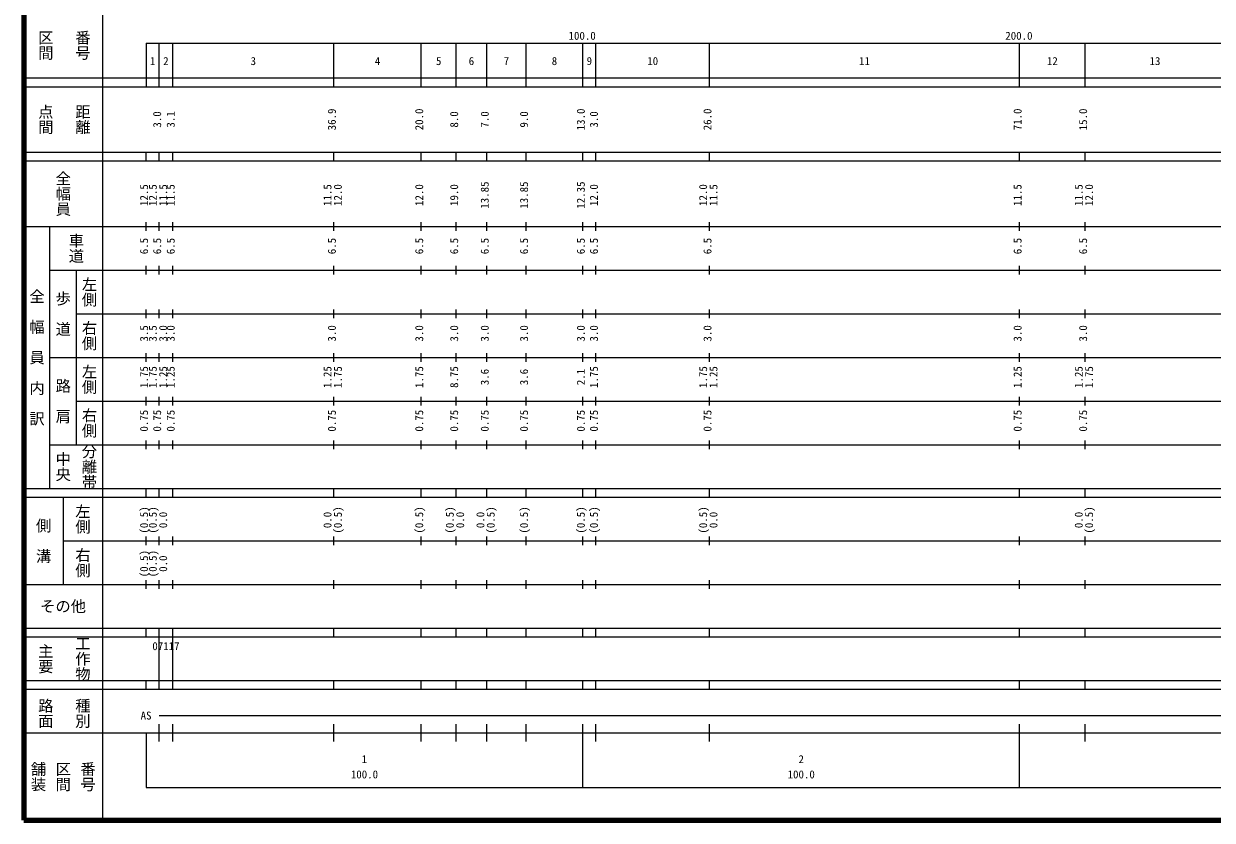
# Model space of a CAD drawing. Units: millimetres on the paper, enlarged 1000 times. Extents: x 40000 to 680000, y 20000 to 380000.
# Drawn here: x 40000 to 312106, y 20000 to 202409 of the extents above; entities that cross this region are included whole.
import ezdxf
from ezdxf.enums import TextEntityAlignment as Align

# ---------------------------------------------------------------- set-up
doc = ezdxf.new("R2010")
doc.units = ezdxf.units.MM
doc.header["$LTSCALE"] = 1000
doc.layers.add('M-TTL', color=2, linetype='Continuous', lineweight=140)
doc.layers.add('M-TTL-BAND', color=7, linetype='Continuous', lineweight=25)
doc.styles.add('@ＭＳ ゴシック', font='')
doc.styles.add('ＭＳ ゴシック', font='')
doc.styles.get('@ＭＳ ゴシック').set_extended_font_data('@MS Gothic')
doc.styles.get('ＭＳ ゴシック').set_extended_font_data('MS Gothic')

msp = doc.modelspace()

# ---------------------------------------------------------------- linework, layer by layer
at = {"layer": 'M-TTL'}
for p, q in [((40000, 380000), (40000, 20000)), ((40000, 20000), (680000, 20000))]:
    msp.add_line(p, q, dxfattribs=at)
at = {"layer": 'M-TTL-BAND'}
for p, q in [((58000, 370000), (58000, 20000)), ((68000, 198000), (579000, 198000)), ((68000, 198000), (68000, 188000)), ((71000, 188000), (71000, 198000)), ((74100, 188000), (74100, 198000)), ((111000, 188000), (111000, 198000)), ((131000, 188000), (131000, 198000)), ((139000, 188000), (139000, 198000)), ((146000, 188000), (146000, 198000)), ((155000, 188000), (155000, 198000)), ((168000, 188000), (168000, 198000)), ((171000, 188000), (171000, 198000)), ((197000, 188000), (197000, 198000)), ((268000, 188000), (268000, 198000)), ((283000, 188000), (283000, 198000)), ((40000, 190000), (579000, 190000)), ((40000, 188000), (579000, 188000)), ((40000, 173000), (579000, 173000)), ((68000, 171000), (68000, 173000)), ((71000, 171000), (71000, 173000)), ((74100, 171000), (74100, 173000)), ((111000, 171000), (111000, 173000)), ((131000, 171000), (131000, 173000)), ((139000, 171000), (139000, 173000)), ((146000, 171000), (146000, 173000)), ((155000, 171000), (155000, 173000)), ((168000, 171000), (168000, 173000)), ((171000, 171000), (171000, 173000)), ((197000, 171000), (197000, 173000)), ((268000, 171000), (268000, 173000)), ((283000, 171000), (283000, 173000)), ((40000, 171000), (579000, 171000)), ((40000, 156000), (579000, 156000)), ((46000, 96000), (46000, 156000)), ((68000, 155000), (68000, 157000)), ((71000, 155000), (71000, 157000)), ((74100, 155000), (74100, 157000)), ((111000, 155000), (111000, 157000)), ((131000, 155000), (131000, 157000)), ((139000, 155000), (139000, 157000)), ((146000, 155000), (146000, 157000)), ((155000, 155000), (155000, 157000)), ((168000, 155000), (168000, 157000)), ((171000, 155000), (171000, 157000)), ((197000, 155000), (197000, 157000)), ((268000, 155000), (268000, 157000)), ((283000, 155000), (283000, 157000)), ((68000, 145000), (68000, 147000)), ((71000, 145000), (71000, 147000)), ((74100, 145000), (74100, 147000)), ((111000, 145000), (111000, 147000)), ((131000, 145000), (131000, 147000)), ((139000, 145000), (139000, 147000)), ((146000, 145000), (146000, 147000)), ((155000, 145000), (155000, 147000)), ((168000, 145000), (168000, 147000)), ((171000, 145000), (171000, 147000)), ((197000, 145000), (197000, 147000)), ((268000, 145000), (268000, 147000)), ((283000, 145000), (283000, 147000)), ((46000, 146000), (579000, 146000)), ((52000, 146000), (52000, 106000)), ((68000, 135000), (68000, 137000)), ((71000, 135000), (71000, 137000)), ((74100, 135000), (74100, 137000)), ((111000, 135000), (111000, 137000)), ((131000, 135000), (131000, 137000)), ((139000, 135000), (139000, 137000)), ((146000, 135000), (146000, 137000)), ((155000, 135000), (155000, 137000)), ((168000, 135000), (168000, 137000)), ((171000, 135000), (171000, 137000)), ((197000, 135000), (197000, 137000)), ((268000, 135000), (268000, 137000)), ((283000, 135000), (283000, 137000)), ((52000, 136000), (579000, 136000)), ((46000, 126000), (579000, 126000)), ((68000, 125000), (68000, 127000)), ((71000, 125000), (71000, 127000)), ((74100, 125000), (74100, 127000)), ((111000, 125000), (111000, 127000)), ((131000, 125000), (131000, 127000)), ((139000, 125000), (139000, 127000)), ((146000, 125000), (146000, 127000)), ((155000, 125000), (155000, 127000)), ((168000, 125000), (168000, 127000)), ((171000, 125000), (171000, 127000)), ((197000, 125000), (197000, 127000)), ((268000, 125000), (268000, 127000)), ((283000, 125000), (283000, 127000)), ((52000, 116000), (579000, 116000)), ((68000, 115000), (68000, 117000)), ((71000, 115000), (71000, 117000)), ((74100, 115000), (74100, 117000)), ((111000, 115000), (111000, 117000)), ((131000, 115000), (131000, 117000)), ((139000, 115000), (139000, 117000)), ((146000, 115000), (146000, 117000)), ((155000, 115000), (155000, 117000)), ((168000, 115000), (168000, 117000)), ((171000, 115000), (171000, 117000)), ((197000, 115000), (197000, 117000)), ((268000, 115000), (268000, 117000)), ((283000, 115000), (283000, 117000)), ((68000, 105000), (68000, 107000)), ((71000, 105000), (71000, 107000)), ((74100, 105000), (74100, 107000)), ((111000, 105000), (111000, 107000)), ((131000, 105000), (131000, 107000)), ((139000, 105000), (139000, 107000)), ((146000, 105000), (146000, 107000)), ((155000, 105000), (155000, 107000)), ((168000, 105000), (168000, 107000)), ((171000, 105000), (171000, 107000)), ((197000, 105000), (197000, 107000)), ((268000, 105000), (268000, 107000)), ((283000, 105000), (283000, 107000)), ((46000, 106000), (579000, 106000)), ((40000, 96000), (579000, 96000)), ((68000, 94000), (68000, 96000)), ((71000, 94000), (71000, 96000)), ((74100, 94000), (74100, 96000)), ((111000, 94000), (111000, 96000)), ((131000, 94000), (131000, 96000)), ((139000, 94000), (139000, 96000)), ((146000, 94000), (146000, 96000)), ((155000, 94000), (155000, 96000)), ((168000, 94000), (168000, 96000)), ((171000, 94000), (171000, 96000)), ((197000, 94000), (197000, 96000)), ((268000, 94000), (268000, 96000)), ((283000, 94000), (283000, 96000)), ((40000, 94000), (579000, 94000)), ((49000, 94000), (49000, 74000)), ((68000, 83000), (68000, 85000)), ((71000, 83000), (71000, 85000)), ((74100, 83000), (74100, 85000)), ((111000, 83000), (111000, 85000)), ((131000, 83000), (131000, 85000)), ((139000, 83000), (139000, 85000)), ((146000, 83000), (146000, 85000)), ((155000, 83000), (155000, 85000)), ((168000, 83000), (168000, 85000)), ((171000, 83000), (171000, 85000)), ((197000, 83000), (197000, 85000)), ((268000, 83000), (268000, 85000)), ((283000, 83000), (283000, 85000)), ((49000, 84000), (579000, 84000)), ((40000, 74000), (579000, 74000)), ((68000, 73000), (68000, 75000)), ((71000, 73000), (71000, 75000)), ((74100, 73000), (74100, 75000)), ((111000, 73000), (111000, 75000)), ((131000, 73000), (131000, 75000)), ((139000, 73000), (139000, 75000)), ((146000, 73000), (146000, 75000)), ((155000, 73000), (155000, 75000)), ((168000, 73000), (168000, 75000)), ((171000, 73000), (171000, 75000)), ((197000, 73000), (197000, 75000)), ((268000, 73000), (268000, 75000)), ((283000, 73000), (283000, 75000)), ((40000, 64000), (579000, 64000)), ((68000, 62000), (68000, 64000)), ((71000, 62000), (71000, 64000)), ((74100, 62000), (74100, 64000)), ((111000, 62000), (111000, 64000)), ((131000, 62000), (131000, 64000)), ((139000, 62000), (139000, 64000)), ((146000, 62000), (146000, 64000)), ((155000, 62000), (155000, 64000)), ((168000, 62000), (168000, 64000)), ((171000, 62000), (171000, 64000)), ((197000, 62000), (197000, 64000)), ((268000, 62000), (268000, 64000)), ((283000, 62000), (283000, 64000)), ((40000, 62000), (579000, 62000)), ((71000, 52000), (71000, 62000)), ((74100, 52000), (74100, 62000)), ((40000, 52000), (579000, 52000)), ((68000, 50000), (68000, 52000)), ((71000, 50000), (71000, 52000)), ((74100, 50000), (74100, 52000)), ((111000, 50000), (111000, 52000)), ((131000, 50000), (131000, 52000)), ((139000, 50000), (139000, 52000)), ((146000, 50000), (146000, 52000)), ((155000, 50000), (155000, 52000)), ((168000, 50000), (168000, 52000)), ((171000, 50000), (171000, 52000)), ((197000, 50000), (197000, 52000)), ((268000, 50000), (268000, 52000)), ((283000, 50000), (283000, 52000)), ((40000, 50000), (579000, 50000)), ((71000, 44000), (564000, 44000)), ((71000, 38000), (71000, 42000)), ((74100, 38000), (74100, 42000)), ((111000, 38000), (111000, 42000)), ((131000, 38000), (131000, 42000)), ((139000, 38000), (139000, 42000)), ((146000, 38000), (146000, 42000)), ((155000, 38000), (155000, 42000)), ((168000, 27500), (168000, 42000)), ((171000, 38000), (171000, 42000)), ((197000, 38000), (197000, 42000)), ((268000, 27500), (268000, 42000)), ((283000, 38000), (283000, 42000)), ((40000, 40000), (579000, 40000)), ((68000, 40000), (68000, 27500)), ((68000, 27500), (579000, 27500))]:
    msp.add_line(p, q, dxfattribs=at)

# ---------------------------------------------------------------- texts
at = {"layer": 'M-TTL-BAND', "style": '@ＭＳ ゴシック'}
for s, p in [('区間', (45000, 197500)), ('番号', (53500, 197500)), ('点間', (45000, 180500)), ('距離', (53500, 180500)), ('全幅員', (49000, 163500)), ('車道', (52000, 151000)), ('左側', (55000, 141000)), ('全\u3000幅\u3000員\u3000内\u3000訳', (43000, 126000)), ('歩\u3000道', (49000, 136000)), ('右側', (55000, 131000)), ('左側', (55000, 121000)), ('路\u3000肩', (49000, 116000)), ('右側', (55000, 111000)), ('中央', (49000, 101000)), ('分離帯', (55000, 101000)), ('左側', (53500, 89000)), ('側\u3000溝', (44500, 84000)), ('右側', (53500, 79000)), ('主要', (45000, 57000)), ('工作物', (53500, 57000)), ('路面', (45000, 44500)), ('種別', (53500, 44500)), ('舗装', (43333, 30000)), ('区間', (49000, 30000)), ('番号', (54667, 30000))]:
    msp.add_text(s, height=2566, rotation=270, dxfattribs=at).set_placement(p, align=Align.MIDDLE_CENTER)
at = {"layer": 'M-TTL-BAND', "style": 'ＭＳ ゴシック'}
for s, p in [('100.0', (167844, 198195)), ('200.0', (267844, 198195)), ('1', (69500, 192405)), ('2', (72550, 192405)), ('3', (92550, 192405)), ('4', (121000, 192405)), ('5', (135000, 192405)), ('6', (142500, 192405)), ('7', (150500, 192405)), ('8', (161500, 192405)), ('9', (169500, 192405)), ('10', (184000, 192405)), ('11', (232500, 192405)), ('12', (275500, 192405)), ('13', (299000, 192405)), ('07117', (72550, 58405)), ('AS', (68000, 42500)), ('1', (118000, 32523)), ('2', (218000, 32523)), ('100.0', (118000, 29033)), ('100.0', (218000, 29033))]:
    msp.add_text(s, height=1833, dxfattribs=at).set_placement(p, align=Align.BOTTOM_CENTER)
for s, p in [('36.9', (112000, 180500)), ('20.0', (132000, 180500)), ('13.0', (169000, 180500)), ('26.0', (198000, 180500)), ('71.0', (269000, 180500)), ('15.0', (284000, 180500)), ('3.0', (72000, 180500)), ('3.1', (75100, 180500)), ('8.0', (140000, 180500)), ('7.0', (147000, 180500)), ('9.0', (156000, 180500)), ('3.0', (172000, 180500)), ('13.85', (147000, 163174)), ('13.85', (156000, 163174)), ('12.35', (169000, 163174)), ('12.5', (69000, 163174)), ('12.5', (71000, 163174)), ('11.5', (73370, 163174)), ('11.5', (75100, 163174)), ('11.5', (111000, 163174)), ('12.0', (113370, 163174)), ('12.0', (132000, 163174)), ('19.0', (140000, 163174)), ('12.0', (172000, 163174)), ('12.0', (197000, 163174)), ('11.5', (199370, 163174)), ('11.5', (269000, 163174)), ('11.5', (283000, 163174)), ('12.0', (285370, 163174)), ('6.5', (69000, 151500)), ('6.5', (72000, 151500)), ('6.5', (75100, 151500)), ('6.5', (112000, 151500)), ('6.5', (132000, 151500)), ('6.5', (140000, 151500)), ('6.5', (147000, 151500)), ('6.5', (156000, 151500)), ('6.5', (169000, 151500)), ('6.5', (172000, 151500)), ('6.5', (198000, 151500)), ('6.5', (269000, 151500)), ('6.5', (284000, 151500)), ('3.5', (69000, 131500)), ('3.5', (71000, 131500)), ('3.0', (73370, 131500)), ('3.0', (75100, 131500)), ('3.0', (112000, 131500)), ('3.0', (132000, 131500)), ('3.0', (140000, 131500)), ('3.0', (147000, 131500)), ('3.0', (156000, 131500)), ('3.0', (169000, 131500)), ('3.0', (172000, 131500)), ('3.0', (198000, 131500)), ('3.0', (269000, 131500)), ('3.0', (284000, 131500)), ('1.75', (69000, 121500)), ('1.75', (71000, 121500)), ('1.25', (73370, 121500)), ('1.25', (75100, 121500)), ('1.25', (111000, 121500)), ('1.75', (113370, 121500)), ('1.75', (132000, 121500)), ('8.75', (140000, 121500)), ('3.6', (147000, 121500)), ('3.6', (156000, 121500)), ('2.1', (169000, 121500)), ('1.75', (172000, 121500)), ('1.75', (197000, 121500)), ('1.25', (199370, 121500)), ('1.25', (269000, 121500)), ('1.25', (283000, 121500)), ('1.75', (285370, 121500)), ('0.75', (69000, 111500)), ('0.75', (72000, 111500)), ('0.75', (75100, 111500)), ('0.75', (112000, 111500)), ('0.75', (132000, 111500)), ('0.75', (140000, 111500)), ('0.75', (147000, 111500)), ('0.75', (156000, 111500)), ('0.75', (169000, 111500)), ('0.75', (172000, 111500)), ('0.75', (198000, 111500)), ('0.75', (269000, 111500)), ('0.75', (284000, 111500)), ('(0.5)', (69000, 88764)), ('(0.5)', (71000, 88764)), ('0.0', (73370, 88764)), ('0.0', (111000, 88764)), ('(0.5)', (113370, 88764)), ('(0.5)', (132000, 88764)), ('(0.5)', (139000, 88764)), ('0.0', (141370, 88764)), ('0.0', (146000, 88764)), ('(0.5)', (148370, 88764)), ('(0.5)', (156000, 88764)), ('(0.5)', (169000, 88764)), ('(0.5)', (172000, 88764)), ('(0.5)', (197000, 88764)), ('0.0', (199370, 88764)), ('0.0', (283000, 88764)), ('(0.5)', (285370, 88764)), ('(0.5)', (69000, 78764)), ('(0.5)', (71000, 78764)), ('0.0', (73370, 78764))]:
    msp.add_text(s, height=1833, rotation=90, dxfattribs=at).set_placement(p, align=Align.BOTTOM_CENTER)
msp.add_text('その他', height=2566, dxfattribs=at).set_placement((49000, 69000), align=Align.MIDDLE_CENTER)

doc.saveas('drawing.dxf')
